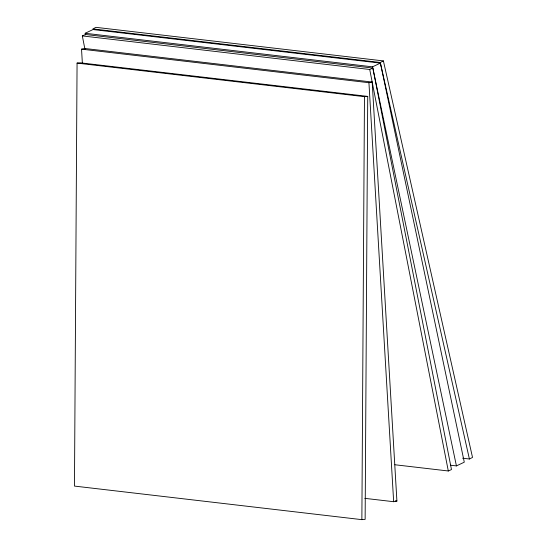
<?xml version="1.0" encoding="UTF-8"?>
<svg xmlns="http://www.w3.org/2000/svg" width="547" height="547" viewBox="0 0 547 547"><rect width="100%" height="100%" fill="white"/><g stroke="black" fill="none" stroke-linecap="round" stroke-linejoin="round"><path stroke-width="0.82" d="M77.065 63.103L74.474 486.085L361.868 519.65L365.136 519.363L367.728 96.388L80.334 62.823L77.065 63.103L364.466 96.669L367.728 96.388M361.868 519.65L364.466 96.669M383.399 60.915L96.005 27.35L92.874 28.909L380.268 62.474L383.399 60.915L472.526 457.436L469.401 458.995L462.618 458.201M85.503 34.94L85.154 33.271L93.017 29.552L380.411 63.11L464.287 462.188L456.424 465.907L450.489 465.217M85.154 33.271L372.548 66.83L380.411 63.11M84.956 49.333L82.33 35.917L85.489 34.502L372.883 68.067L451.473 469.572L448.314 470.988L394.907 464.752M82.33 35.917L369.724 69.483L372.883 68.067M82.337 62.775L81.537 49.155L84.785 48.485L372.186 82.05L396.91 501.045L393.655 501.708L364.828 498.344M81.537 49.155L368.931 82.713L372.186 82.05M395.214 500.847L396.91 501.045M380.268 62.474L469.401 458.995M372.548 66.83L456.424 465.907M369.724 69.483L448.314 470.988M368.931 82.713L393.655 501.708"/></g></svg>
